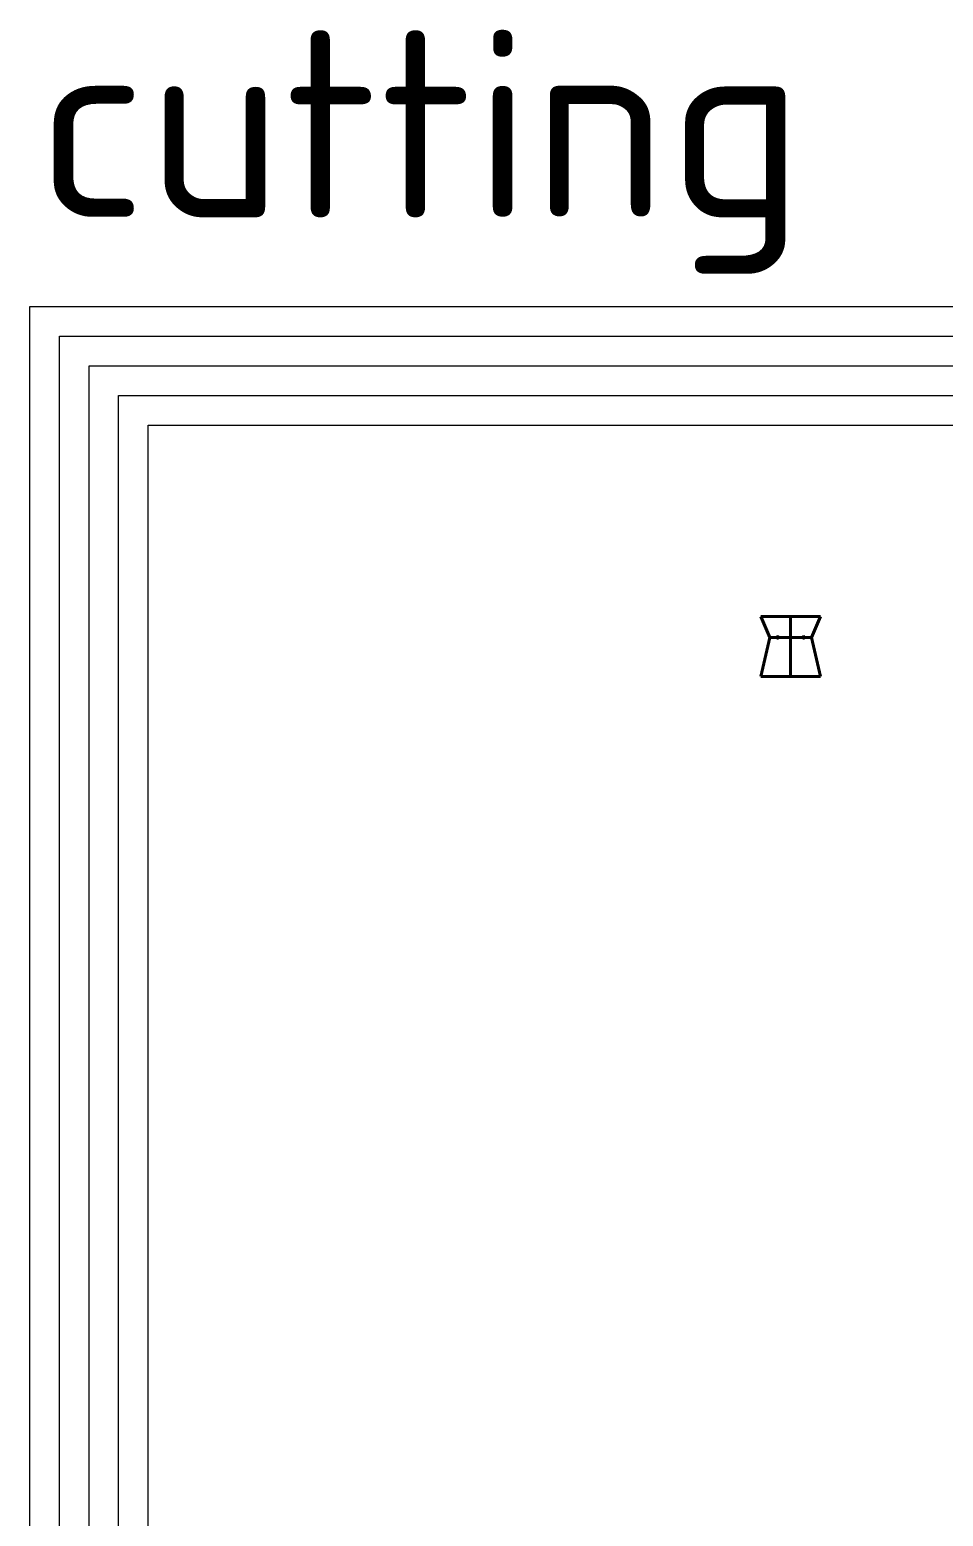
# Model space of a CAD drawing. Header units: centimetres. Extents: x 25 to 752, y 13 to 585.
# Drawn here: x 400.6 to 576.5, y 299.2 to 585.4 of the extents above; entities that cross this region are included whole.
import ezdxf

# ---------------------------------------------------------------- set-up
doc = ezdxf.new("R2010")
doc.units = ezdxf.units.CM
doc.header["$MEASUREMENT"] = 0
doc.layers.add('BETON', color=74, linetype='Continuous', lineweight=40)
doc.layers.add('KOTE', color=8, linetype='Continuous', lineweight=13)
doc.styles.add('1-200', font='isocpeur.ttf', dxfattribs={"height": 60})

msp = doc.modelspace()

# ---------------------------------------------------------------- hatches: boundary and pattern name
at = {"layer": 'BETON'}
h = msp.add_hatch(color=5, dxfattribs=at)
h.dxf.hatch_style = 1
h.paths.add_polyline_path([(544.439, 468.391), (544.739, 468.391, 1)])
h = msp.add_hatch(color=5, dxfattribs=at)
h.dxf.hatch_style = 1
h.paths.add_polyline_path([(544.739, 468.391), (544.439, 468.391, 1)])
h = msp.add_hatch(color=5, dxfattribs=at)
h.dxf.hatch_style = 1
h.paths.add_polyline_path([(547.089, 468.541, 0.4142136), (546.939, 468.391), (547.089, 468.391)])
h = msp.add_hatch(color=5, dxfattribs=at)
h.dxf.hatch_style = 1
h.paths.add_polyline_path([(547.089, 468.391), (546.939, 468.391, 0.4142136), (547.089, 468.241)])
h = msp.add_hatch(color=5, dxfattribs=at)
h.dxf.hatch_style = 1
h.paths.add_polyline_path([(547.089, 468.541), (547.089, 468.391), (547.239, 468.391, 0.4142136)])
h = msp.add_hatch(color=5, dxfattribs=at)
h.dxf.hatch_style = 1
h.paths.add_polyline_path([(547.239, 468.391), (547.089, 468.391), (547.089, 468.241, 0.4142136)])
h = msp.add_hatch(color=5, dxfattribs=at)
h.dxf.hatch_style = 1
h.paths.add_polyline_path([(549.439, 468.391), (549.739, 468.391, 1)])
h = msp.add_hatch(color=5, dxfattribs=at)
h.dxf.hatch_style = 1
h.paths.add_polyline_path([(549.739, 468.391), (549.439, 468.391, 1)])

# ---------------------------------------------------------------- linework, layer by layer
at = {"layer": 'BETON', "color": 240, "true_color": 0xed1f24}
for p, q in [((541.339, 472.391), (552.839, 472.391)), ((543.089, 468.391), (541.339, 472.391)), ((551.089, 468.391), (552.839, 472.391)), ((543.089, 468.391), (541.339, 460.891)), ((551.089, 468.391), (552.839, 460.891)), ((541.339, 460.891), (552.839, 460.891))]:
    msp.add_line(p, q, dxfattribs=at)
at = {"layer": 'BETON', "color": 5}
for p, q in [((547.089, 472.391), (547.089, 460.891)), ((551.089, 468.391), (543.089, 468.391))]:
    msp.add_line(p, q, dxfattribs=at)
for centre in [(544.589, 468.391), (547.089, 468.391), (549.589, 468.391)]:
    msp.add_circle(centre, 0.15, dxfattribs=at)
at = {"layer": 'KOTE'}
for points in [[(400.586, 532.106), (671.323, 532.106), (671.323, 12.952), (400.586, 12.952)], [(406.293, 526.399), (665.616, 526.399), (665.616, 18.659), (406.293, 18.659)], [(412, 520.692), (659.909, 520.692), (659.909, 24.366), (412, 24.366)], [(417.707, 514.985), (654.202, 514.985), (654.202, 30.073), (417.707, 30.073)], [(423.414, 509.278), (648.495, 509.278), (648.495, 35.78), (423.414, 35.78)]]:
    msp.add_lwpolyline(points, close=True, dxfattribs=at)

# ---------------------------------------------------------------- texts
at = {"insert": (401.859, 585.278), "char_height": 36, "width": 375.50695, "attachment_point": 1, "style": '1-200'}
msp.add_mtext('cutting', dxfattribs=at)

doc.saveas('drawing.dxf')
